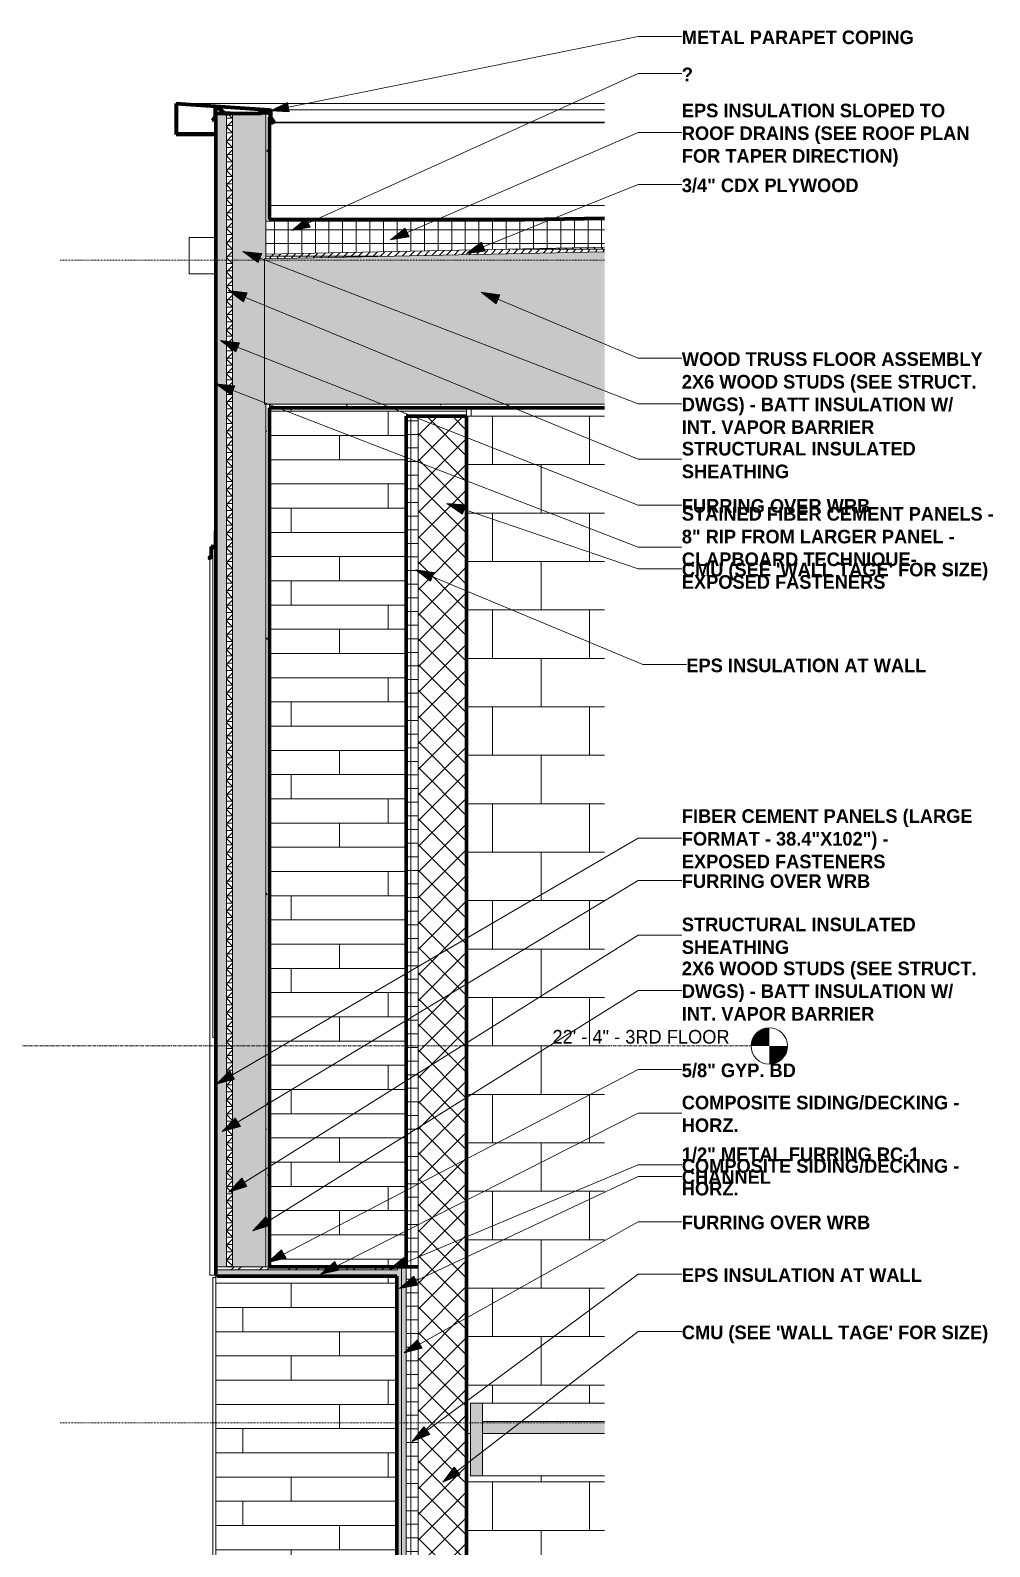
# Model space of a CAD drawing. Header units: inches. Extents: x -3960 to -3070, y -161 to 444.
# Drawn here: x -3385.5 to -3227.2, y 185.3 to 435.7 of the extents above; entities that cross this region are included whole.
import ezdxf

# ---------------------------------------------------------------- set-up
doc = ezdxf.new("R2010")
doc.units = ezdxf.units.IN
doc.header["$MEASUREMENT"] = 0
doc.linetypes.add('Aligning Line 1_8_', pattern=[0.25, 0.125, -0.125])
doc.linetypes.add('Grid Line 1_2_', pattern=[0.875, 0.5, -0.125, 0.125, -0.125])
for name, color, linetype, lineweight in [('0-6', 130, 'Continuous', 5), ('A-CLNG', 13, 'Continuous', 18), ('A-CLNG-1', 243, 'Continuous', 18), ('A-CLNG-2', 13, 'Continuous', 70), ('A-CLNG-PATT-1', 13, 'Continuous', 9), ('A-FLOR-LEVL', 51, 'Continuous', 9), ('A-FLOR-LEVL-1', 51, 'Grid Line 1_2_', 9), ('A-GENM-1', 135, 'Continuous', 9), ('A-GLAZ-1', 55, 'Continuous', 18), ('A-GLAZ-CWMG-1', 135, 'Continuous', 9), ('A-ROOF', 132, 'Continuous', 18), ('A-ROOF-1', 252, 'Continuous', 18), ('A-ROOF-2', 31, 'Continuous', 5), ('A-ROOF-4', 132, 'Continuous', 70), ('A-ROOF-PATT-1', 132, 'Continuous', 9), ('A-WALL', 113, 'Continuous', 18), ('A-WALL-1', 55, 'Continuous', 18), ('A-WALL-2', 254, 'Continuous', 5), ('A-WALL-3', 8, 'Continuous', 5), ('A-WALL-6', 243, 'Continuous', 18), ('A-WALL-7', 27, 'Continuous', 18), ('A-WALL-8', 113, 'Continuous', 70), ('A-WALL-PATT-1', 135, 'Continuous', 9), ('A-WALL-PATT-2', 111, 'Continuous', 9), ('G-ANNO-SYMB', 111, 'Aligning Line 1_8_', 9), ('G-ANNO-TEXT', 231, 'Continuous', 9), ('S-STRS-1', 8, 'Continuous', 5), ('S-STRS-2', 250, 'Continuous', 9)]:
    doc.layers.add(name, color=color, linetype=linetype, lineweight=lineweight)
doc.styles.add('Century Gothic', font='ufonts.com_century-gothic.ttf', dxfattribs={"height": 2.25})
doc.styles.add('Century Gothic_B', font='GOTHICB.TTF', dxfattribs={"height": 2.25})
pattern_1 = [(0, (-2370.9469, 72), (0, 1.2), []), (315, (-2370.94685, 72), (1.1992531, 0), [1.696, -1.696]), (45, (-2370.94685, 72), (1.1992531, 0), [1.696, -1.696])]
pattern_2 = [(161.57, (-2370.82685, 72.12), (-0.960383694, -0.00039918), [0, -6.83, 0.758, 0]), (18.43, (-2371.06685, 72.12), (-0.960383694, 0.00039918), [0, -6.83, 0.758, 0]), (108.43, (-2370.82685, 72.12), (0.47951018, -2.4005264), [2.276, -5.312]), (71.57, (-2371.06685, 72.12), (0.47951018, 2.4005264), [2.276, -5.312])]
pattern_3 = [(0, (-2370.9469, 72), (7.68, 1.92), [0.317, -5.443, 0.317, -5.443, -30.72]), (0, (-2370.9469, 72), (7.68, 1.92), [-11.52, 0.317, -11.203, 0.317, -5.443, -13.44]), (0, (-2370.9469, 72), (7.68, 1.92), [-28.8, 0.317, -3.523, 0.317, -9.283]), (120, (-2368.0669, 72.96), (-5.5027688, 5.691075), [0.317, -5.443, 0.317, -5.443, -30.72]), (120, (-2368.0669, 72.96), (-5.5027688, 5.691075), [-11.52, 0.317, -11.203, 0.317, -5.443, -13.44]), (120, (-2368.0669, 72.96), (-5.5027688, 5.691075), [-28.8, 0.317, -3.523, 0.317, -9.283]), (240, (-2367.1069, 76.8), (-2.1772312, -7.611075), [0.317, -5.443, 0.317, -5.443, -30.72]), (240, (-2367.1069, 76.8), (-2.1772312, -7.611075), [-11.52, 0.317, -11.203, 0.317, -5.443, -13.44]), (240, (-2367.1069, 76.8), (-2.1772312, -7.611075), [-28.8, 0.317, -3.523, 0.317, -9.283])]
pattern_4 = [(0, (-3350.441, 136.8), (0, 4), []), (90, (-3350.441, 136.8), (-8, 8), [4, -28]), (90, (-3334.441, 140.8), (-8, 8), [4, -28])]
pattern_5 = [(0, (-2370.9469, 72), (0, 2.25), []), (90, (-2370.9469, 72), (-2.25, 1e-16), [])]

# ---------------------------------------------------------------- blocks, each defined once
blk = doc.blocks.new('CTR - 1st Phase - Common Walls_rvt-4-WALL SECTION')
at = {"layer": 'A-WALL-1'}
blk.add_line((-12076.46, 373.37), (-12076.46, 372), dxfattribs=at)
blk = doc.blocks.new('CTR - 1st Phase -Stairs _ Elevators_rvt-4-WALL SECTION')
at = {"layer": 'A-WALL-PATT-1'}
h = blk.add_hatch(dxfattribs=at)
h.set_pattern_fill('FP_45', color=256, style=0, pattern_type=2)
h.set_pattern_definition([(0, (-12077.189, -180), (0, 8), []), (90, (-12077.189, -180), (-8, 8), [8, -8])])
h.paths.add_polyline_path([(-12054.41, -138.01), (-12054.41, -138), (-12067.18, -138.01)], flags=0)
h.paths.add_polyline_path([(-12077.19, -128), (-12054.41, -128), (-12054.41, -77), (-12076.46, -77), (-12076.46, -65), (-12054.41, -65), (-12054.41, 59.57), (-12076.56, 59.57), (-12076.56, 71.57), (-12054.41, 71.57), (-12054.41, 197), (-12076.56, 197), (-12076.56, 209), (-12054.41, 209), (-12054.41, 372), (-12077.19, 372), (-12077.19, -82.44)], flags=0)
at = {"layer": 'S-STRS-1'}
for points in [[(-12076.56, 197), (-12074.56, 197), (-12074.56, 209), (-12076.56, 209), (-12076.56, 204)], [(-12054.41, 204), (-12054.41, 206), (-12074.56, 206), (-12074.56, 204)]]:
    blk.add_hatch(color=256, dxfattribs=at).paths.add_polyline_path(points, flags=0)
at = {"layer": 'A-WALL-1'}
blk.add_line((-12054.41, 372), (-12077.19, 372), dxfattribs=at)
at = {"layer": 'S-STRS-2'}
for p, q in [((-12074.56, 209), (-12076.56, 209)), ((-12076.56, 209), (-12076.56, 197)), ((-12074.56, 209), (-12054.41, 209)), ((-12074.56, 197), (-12074.56, 209)), ((-12054.41, 206), (-12074.56, 206)), ((-12074.56, 206), (-12074.56, 204)), ((-12074.56, 204), (-12054.41, 204)), ((-12076.56, 197), (-12074.56, 197)), ((-12074.56, 197), (-12054.41, 197))]:
    blk.add_line(p, q, dxfattribs=at)
blk = doc.blocks.new('Basic Wall _ EXT - FIBER CEMENT - LARGE - ___-2162455-WALL SECTION')
at = {"layer": 'A-WALL-7'}
blk.add_hatch(color=256, dxfattribs=at).paths.add_polyline_path([(-12119.55, 348.51), (-12119.47, 348.56), (-12119.2, 348.88), (-12119.23, 348.9), (-12119.52, 348.55), (-12119.56, 348.54), (-12119.62, 348.57), (-12119.63, 348.59), (-12119.64, 348.62), (-12119.63, 348.66), (-12119.34, 349.02), (-12119.34, 350.44), (-12118.59, 350.5), (-12118.59, 353), (-12118.62, 353), (-12118.62, 350.53), (-12119.37, 350.46), (-12119.37, 349.02), (-12119.66, 348.66), (-12119.67, 348.61), (-12119.62, 348.53), (-12119.59, 348.52), (-12119.55, 348.51)], flags=0)
at = {"layer": 'A-WALL-1'}
for centre, start, end in [((-12119.58, 348.62), 140, 230), ((-12119.56, 348.6), 230, 320)]:
    blk.add_arc(centre, 0.0937, start, end, dxfattribs=at)
at = {"layer": 'A-WALL-8'}
for p, q in [((-12118.59, 353), (-12118.62, 353)), ((-12118.62, 353), (-12118.62, 350.53)), ((-12118.59, 350.5), (-12118.59, 353)), ((-12119.37, 349.02), (-12119.65, 348.68)), ((-12119.64, 348.55), (-12119.62, 348.53)), ((-12119.63, 348.66), (-12119.34, 349.01)), ((-12119.6, 348.55), (-12119.62, 348.57)), ((-12119.23, 348.9), (-12119.51, 348.56)), ((-12119.48, 348.54), (-12119.2, 348.88)), ((-12118.62, 350.53), (-12119.37, 350.46)), ((-12119.37, 350.46), (-12119.37, 349.02)), ((-12119.34, 350.44), (-12118.59, 350.5)), ((-12119.34, 349.01), (-12119.34, 350.44)), ((-12119.2, 348.88), (-12119.23, 348.9))]:
    blk.add_line(p, q, dxfattribs=at)
for centre, radius, start, end in [((-12119.58, 348.62), 0.0937, 140, 230), ((-12119.58, 348.62), 0.0625, 140, 230), ((-12119.56, 348.6), 0.0937, 230, 320), ((-12119.56, 348.6), 0.0625, 230, 320)]:
    blk.add_arc(centre, radius, start, end, dxfattribs=at)
blk = doc.blocks.new('Basic Wall _ EXT - FIBER CEMENT - SMALL - ___-2145929-WALL SECTION')
at = {"layer": 'A-WALL-7'}
h = blk.add_hatch(color=256, dxfattribs=at)
h.paths.add_polyline_path([(-12118.59, 418.54), (-12118.59, 418.62), (-12125.07, 418.62), (-12125.07, 423.58), (-12109.71, 422.52), (-12109.61, 422.47), (-12109.57, 422.35), (-12109.56, 421.39), (-12109.56, 421.34), (-12109.52, 421.26), (-12109.1, 420.59), (-12109.24, 420.51), (-12109.32, 420.5), (-12109.38, 420.51), (-12109.65, 420.64), (-12109.68, 420.57), (-12109.38, 420.43), (-12109.28, 420.42), (-12109.17, 420.45), (-12108.98, 420.57), (-12109.48, 421.37), (-12109.49, 421.44), (-12109.5, 422.37), (-12109.56, 422.52), (-12109.71, 422.6), (-12125.15, 423.66), (-12125.15, 418.54), (-12121.9, 418.54)], flags=0)
h.paths.add_polyline_path([(-12109.28, 420.59), (-12109.22, 420.63), (-12109.63, 421.33), (-12109.64, 421.39), (-12109.65, 421.85), (-12109.71, 422.01), (-12109.89, 422.08), (-12111.06, 422.07), (-12111.06, 422), (-12109.71, 422), (-12109.71, 421.3), (-12109.67, 421.22), (-12109.31, 420.63)], flags=0)
h.paths.add_polyline_path([(-12119.05, 420.79), (-12118.62, 421.52), (-12118.6, 421.57), (-12118.59, 421.7), (-12118.59, 422.87), (-12118.49, 423.02), (-12118.3, 422.98), (-12117.15, 422.01), (-12117.14, 422), (-12116.17, 422), (-12116.17, 422.04), (-12117.05, 422.05), (-12117.11, 422.07), (-12117.15, 422.1), (-12118.26, 423.05), (-12118.41, 423.11), (-12118.53, 423.09), (-12118.63, 423), (-12118.67, 422.86), (-12118.68, 421.56), (-12118.74, 421.45), (-12119.12, 420.84), (-12119.09, 420.82)], flags=0)
h.paths.add_polyline_path([(-12110.19, 422.16), (-12110.19, 422.23), (-12111.26, 422.23), (-12111.26, 422.37), (-12109.84, 422.39), (-12109.79, 422.24), (-12109.72, 422.27), (-12109.78, 422.47), (-12111.34, 422.44), (-12111.34, 422.16), (-12110.65, 422.16)], flags=0)
at = {"layer": 'A-WALL-1'}
for p, q in [((-12118.59, 421.63), (-12118.59, 422)), ((-12111.06, 422), (-12110.34, 422)), ((-12110.34, 422), (-12109.89, 422)), ((-12109.72, 421.83), (-12109.72, 421.39)), ((-12118.59, 418.54), (-12118.59, 418.62))]:
    blk.add_line(p, q, dxfattribs=at)
at = {"layer": 'A-WALL-8'}
for p, q in [((-12109.71, 422.6), (-12125.15, 423.66)), ((-12125.15, 423.66), (-12125.15, 418.54)), ((-12125.07, 418.62), (-12125.07, 423.58)), ((-12125.07, 423.58), (-12109.72, 422.52)), ((-12118.71, 421.5), (-12119.12, 420.84)), ((-12119.12, 420.84), (-12119.05, 420.79)), ((-12119.05, 420.79), (-12118.64, 421.45)), ((-12118.67, 422.86), (-12118.67, 421.63)), ((-12118.59, 422), (-12118.59, 422.86)), ((-12118.31, 422.99), (-12117.21, 422.04)), ((-12117.15, 422.1), (-12118.26, 423.05)), ((-12116.17, 422.04), (-12116.99, 422.04)), ((-12116.99, 421.96), (-12116.17, 421.96)), ((-12116.17, 421.96), (-12116.17, 422.04)), ((-12109.78, 422.47), (-12111.34, 422.44)), ((-12111.34, 422.44), (-12111.34, 422.16)), ((-12111.34, 422.16), (-12110.19, 422.16)), ((-12111.26, 422.37), (-12109.84, 422.39)), ((-12111.26, 422.23), (-12111.26, 422.37)), ((-12110.19, 422.23), (-12111.26, 422.23)), ((-12109.89, 422.08), (-12111.06, 422.08)), ((-12111.06, 422.08), (-12111.06, 422)), ((-12110.19, 422.16), (-12110.19, 422.23)), ((-12109.84, 422.39), (-12109.79, 422.24)), ((-12109.79, 422.24), (-12109.72, 422.27)), ((-12109.72, 422.27), (-12109.78, 422.47)), ((-12109.67, 421.22), (-12109.28, 420.59)), ((-12109.64, 421.39), (-12109.64, 421.83)), ((-12109.22, 420.63), (-12109.6, 421.26)), ((-12109.57, 422.35), (-12109.57, 421.44)), ((-12109.52, 421.26), (-12109.09, 420.6)), ((-12109.49, 421.44), (-12109.49, 422.35)), ((-12108.98, 420.57), (-12109.45, 421.3)), ((-12125.15, 418.54), (-12118.59, 418.54)), ((-12118.59, 418.62), (-12125.07, 418.62)), ((-12109.65, 420.64), (-12109.68, 420.57)), ((-12109.68, 420.57), (-12109.41, 420.44)), ((-12109.38, 420.51), (-12109.65, 420.64)), ((-12109.28, 420.59), (-12109.22, 420.63)), ((-12109.09, 420.6), (-12109.21, 420.52)), ((-12109.17, 420.45), (-12108.98, 420.57))]:
    blk.add_line(p, q, dxfattribs=at)
for centre, radius, start, end in [((-12118.92, 421.63), 0.25, 328.2381, 0), ((-12118.42, 422.86), 0.25, 49.2771, 180), ((-12118.92, 421.63), 0.329, 328.2381, 0), ((-12118.42, 422.86), 0.171, 49.2771, 180), ((-12116.99, 422.29), 0.329, 229.2771, 270), ((-12116.99, 422.29), 0.25, 229.2771, 270), ((-12109.89, 421.83), 0.25, 0, 90), ((-12109.89, 421.83), 0.171, 0, 90), ((-12109.74, 422.35), 0.171, 0, 82.4457), ((-12109.39, 421.39), 0.329, 180, 211.4324), ((-12109.74, 422.35), 0.25, 0, 83.0705), ((-12109.39, 421.39), 0.25, 180, 211.4324), ((-12109.24, 421.44), 0.329, 180, 212.826), ((-12109.24, 421.44), 0.25, 180, 212.826), ((-12109.3, 420.67), 0.25, 244.1745, 302.0105), ((-12109.3, 420.67), 0.171, 244.1745, 302.0105)]:
    blk.add_arc(centre, radius, start, end, dxfattribs=at)
blk = doc.blocks.new('Basic Wall _ EXT - FIBER CEMENT - SMALL - ___-2145930-WALL SECTION')
at = {"layer": 'A-WALL-1'}
for p, q in [((-12054.41, 423.66), (-12125.15, 423.66)), ((-12118.59, 420.79), (-12119.05, 420.79)), ((-12118.27, 423.11), (-12118.42, 423.11)), ((-12117.21, 422.04), (-12117.15, 422)), ((-12111.06, 422.04), (-12116.17, 422.04)), ((-12109.83, 422.37), (-12111.26, 422.37)), ((-12110.19, 422.23), (-12109.57, 422.23)), ((-12109.57, 422.16), (-12110.19, 422.16)), ((-12109.57, 422.08), (-12109.89, 422.08)), ((-12109.57, 422.24), (-12109.79, 422.24)), ((-12109.61, 422.47), (-12109.78, 422.47)), ((-12109.57, 422.27), (-12109.72, 422.27)), ((-12054.41, 422.6), (-12109.71, 422.6)), ((-12109.32, 420.64), (-12109.65, 420.64)), ((-12109.3, 420.42), (-12054.41, 420.42)), ((-12109.1, 420.59), (-12109.28, 420.59)), ((-12109.11, 420.63), (-12109.22, 420.63)), ((-12054.41, 420.57), (-12108.98, 420.57))]:
    blk.add_line(p, q, dxfattribs=at)
at = {"layer": 'A-WALL-1', "flags": 128}
for points in [[(-12118.53, 423.09), (-12118.55, 423.07), (-12118.6, 423.03), (-12118.64, 422.98), (-12118.66, 422.92), (-12118.67, 422.86)], [(-12118.64, 421.45), (-12118.62, 421.51), (-12118.6, 421.57), (-12118.59, 421.63)], [(-12118.26, 423.05), (-12118.31, 423.09), (-12118.37, 423.11), (-12118.43, 423.11), (-12118.5, 423.1), (-12118.52, 423.09)], [(-12109.64, 421.83), (-12109.65, 421.89), (-12109.67, 421.95), (-12109.71, 422.01), (-12109.76, 422.05), (-12109.82, 422.07), (-12109.89, 422.08)], [(-12109.49, 422.35), (-12109.5, 422.41), (-12109.52, 422.47), (-12109.56, 422.52), (-12109.6, 422.56), (-12109.65, 422.59), (-12109.71, 422.6)], [(-12109.71, 421.33), (-12109.7, 421.28), (-12109.67, 421.22)], [(-12109.57, 421.44), (-12109.57, 421.38), (-12109.55, 421.32), (-12109.52, 421.26)], [(-12109.41, 420.44), (-12109.35, 420.42), (-12109.29, 420.42), (-12109.23, 420.43), (-12109.17, 420.45)]]:
    blk.add_lwpolyline(points, dxfattribs=at)
blk = doc.blocks.new('Rectangular Mullion - Profile_Polycarbonate_right-1741241-WALL SECTION')
at = {"layer": 'A-GLAZ-CWMG-1'}
for p, q in [((-12119.59, 350.12), (-12119.37, 350.12)), ((-12119.59, 350.12), (-12119.59, 348.76)), ((-12119.59, 348.71), (-12119.59, 348.55)), ((-12119.59, 348.51), (-12119.59, 230.12)), ((-12119.34, 350.12), (-12119.09, 350.12)), ((-12118.59, 230.12), (-12119.59, 230.12))]:
    blk.add_line(p, q, dxfattribs=at)
blk = doc.blocks.new('_THE_ WINDOW _ DOOR - Window - 3rd Floor-2113392-WALL SECTION')
at = {"layer": 'A-GLAZ-1'}
for p, q in [((-12119.09, 269.37), (-12119.09, 350.12)), ((-12118.59, 350.12), (-12119.09, 350.12)), ((-12119.09, 269.37), (-12118.59, 269.37))]:
    blk.add_line(p, q, dxfattribs=at)
blk = doc.blocks.new('_THE_ WINDOW _ DOOR - Window - 2nd Floor-2113388-WALL SECTION')
at = {"layer": 'A-GLAZ-1'}
for p, q in [((-12119.09, 149), (-12119.09, 229.75)), ((-12118.59, 229.75), (-12119.09, 229.75)), ((-12119.09, 149), (-12118.59, 149))]:
    blk.add_line(p, q, dxfattribs=at)
blk = doc.blocks.new('Family1 - SCUPPER-2150811-WALL SECTION')
at = {"layer": 'A-GENM-1'}
for p, q in [((-12122.96, 395.5), (-12122.96, 401.5)), ((-12118.59, 401.5), (-12122.96, 401.5)), ((-12118.59, 395.5), (-12122.96, 395.5))]:
    blk.add_line(p, q, dxfattribs=at)
blk = doc.blocks.new('Level - Level Head - Circle-50818-WALL SECTION')
at = {"layer": 'A-FLOR-LEVL'}
h = blk.add_hatch(color=256, dxfattribs=at)
edge = h.paths.add_edge_path(flags=0)
edge.add_line((-12027.24, 0), (-12030.24, 0))
edge.add_arc((-12027.24, 0), 3, 90, 180, ccw=False)
edge.add_line((-12027.24, 3), (-12027.24, 0))
h = blk.add_hatch(color=256, dxfattribs=at)
edge = h.paths.add_edge_path(flags=0)
edge.add_line((-12027.24, -3), (-12027.24, 0))
edge.add_line((-12027.24, 0), (-12024.24, 0))
edge.add_arc((-12027.24, 0), 3, 270, 360, ccw=False)
blk.add_circle((-12027.24, 0), 3, dxfattribs=at)

msp = doc.modelspace()

# ---------------------------------------------------------------- hatches: boundary and pattern name
at = {"layer": 'A-CLNG-1'}
msp.add_hatch(color=256, dxfattribs=at).paths.add_polyline_path([(-3354.62, 230), (-3324.88, 230), (-3324.88, 231), (-3354.63, 231), (-3354.63, 230)], flags=0)
at = {"layer": 'A-CLNG-PATT-1'}
h = msp.add_hatch(dxfattribs=at)
h.set_pattern_fill('FP_41', color=256, style=0, pattern_type=2)
h.set_pattern_definition([(45, (-2370.947, 72), (-2.375879, 2.375879), []), (45, (-2370.947, 75.6), (-2.375879, 2.375879), [])])
h.paths.add_polyline_path([(-3324.88, 231), (-3324.88, 231.5), (-3354.63, 231.5), (-3354.63, 231), (-3324.98, 231)], flags=0)
at = {"layer": 'A-ROOF-1'}
msp.add_hatch(color=256, dxfattribs=at).paths.add_polyline_path([(-3313.2, 404.23), (-3303.94, 404.23), (-3290.7, 404.45), (-3290.7, 404.7), (-3303.94, 404.48), (-3346, 404.48), (-3346, 404.23), (-3318.97, 404.23)], flags=0)
at = {"layer": 'A-ROOF-2'}
msp.add_hatch(color=256, dxfattribs=at).paths.add_polyline_path([(-3346.81, 374), (-3290.7, 374), (-3290.7, 399.17), (-3346.82, 398), (-3346.82, 374)], flags=0)
at = {"layer": 'A-ROOF-PATT-1'}
h = msp.add_hatch(dxfattribs=at)
h.set_pattern_fill('FP_43', color=256, style=0, pattern_type=2)
h.set_pattern_definition(pattern_5)
h.paths.add_polyline_path([(-3313.2, 402.52), (-3290.7, 402.52), (-3290.7, 404.45), (-3303.94, 404.23), (-3346.63, 404.23), (-3346.63, 402.52), (-3335.69, 402.52)], flags=0)
h = msp.add_hatch(dxfattribs=at)
h.set_pattern_fill('FP_43', color=256, style=0, pattern_type=2)
h.set_pattern_definition(pattern_5)
h.paths.add_polyline_path([(-3346.63, 398.75), (-3290.7, 399.92), (-3290.7, 402.52), (-3346.63, 402.52)], flags=0)
h = msp.add_hatch(dxfattribs=at)
h.set_pattern_fill('FP_34', color=256, style=0, pattern_type=2)
h.set_pattern_definition(pattern_1)
h.paths.add_polyline_path([(-3346.63, 398), (-3290.7, 399.17), (-3290.7, 399.92), (-3346.63, 398.75)], flags=0)
h = msp.add_hatch(dxfattribs=at)
h.set_pattern_fill('FP_36', color=256, style=0, pattern_type=2)
h.set_pattern_definition(pattern_3)
h.paths.add_polyline_path([(-3290.7, 373.37), (-3290.7, 374), (-3346, 374), (-3346, 373.37), (-3312.75, 373.37)], flags=0)
at = {"layer": 'A-WALL-2'}
msp.add_hatch(color=256, dxfattribs=at).paths.add_polyline_path([(-3354.88, 230.12), (-3354.63, 230.12), (-3354.63, 350.5), (-3354.88, 350.5), (-3354.88, 230.32)], flags=0)
at = {"layer": 'A-WALL-3'}
for points in [[(-3354.63, 350.5), (-3354.63, 422), (-3354.88, 422), (-3354.88, 350.5)], [(-3354.63, 350.5), (-3353.13, 350.5), (-3353.13, 422), (-3354.63, 422), (-3354.63, 352.7)], [(-3353.13, 231.5), (-3353.13, 350.5), (-3354.63, 350.5), (-3354.63, 231.5)], [(-3324.23, -4), (-3323.48, -4), (-3323.48, 231.5), (-3324.23, 231.5), (-3324.23, -3.2)]]:
    msp.add_hatch(color=256, dxfattribs=at).paths.add_polyline_path(points, flags=0)
at = {"layer": 'A-WALL-6'}
msp.add_hatch(color=256, dxfattribs=at).paths.add_polyline_path([(-3324.98, -4), (-3324.23, -4), (-3324.23, 231.5), (-3324.88, 231.5), (-3324.88, 230), (-3324.98, 230), (-3324.98, -4)], flags=0)
at = {"layer": 'A-WALL-PATT-1'}
h = msp.add_hatch(dxfattribs=at)
h.set_pattern_fill('FP_37', color=256, style=0, pattern_type=2)
h.set_pattern_definition(pattern_4)
h.paths.add_polyline_path([(-3335.69, 109.75), (-3324.98, 109.75), (-3324.98, 230), (-3346, 230), (-3346, 109.75)], flags=0)
h.paths.add_polyline_path([(-3324.88, 231.5), (-3323.48, 231.5), (-3323.48, 372), (-3313.48, 372), (-3313.48, 373.25), (-3346, 373.25), (-3346, 231.5), (-3335.69, 231.5)], flags=0)
h = msp.add_hatch(dxfattribs=at)
h.set_pattern_fill('FP_37', color=256, style=0, pattern_type=2)
h.set_pattern_definition(pattern_4)
h.paths.add_polyline_path([(-3354.88, 109.75), (-3346, 109.75), (-3346, 230), (-3354.63, 230), (-3354.63, 230.12), (-3354.88, 230.12), (-3354.88, 135.13)], flags=0)
at = {"layer": 'A-WALL-PATT-2'}
h = msp.add_hatch(dxfattribs=at)
h.set_pattern_fill('FP_34', color=256, style=0, pattern_type=2)
h.set_pattern_definition(pattern_1)
h.paths.add_polyline_path([(-3352.13, 350.5), (-3352.13, 422), (-3353.13, 422), (-3353.13, 350.5), (-3352.56, 350.5)], flags=0)
h = msp.add_hatch(dxfattribs=at)
h.set_pattern_fill('FP_35', color=256, style=0, pattern_type=2)
h.set_pattern_definition(pattern_2)
h.paths.add_polyline_path([(-3346.63, 350.5), (-3346.63, 374), (-3346.82, 374), (-3346.82, 398), (-3346.63, 398), (-3346.63, 422), (-3352.13, 422), (-3352.13, 350.5), (-3346.94, 350.5)], flags=0)
h = msp.add_hatch(dxfattribs=at)
h.set_pattern_fill('FP_36', color=256, style=0, pattern_type=2)
h.set_pattern_definition(pattern_3)
h.paths.add_polyline_path([(-3346, 350.5), (-3346, 374), (-3346.63, 374), (-3346.63, 350.5)], flags=0)
h.paths.add_polyline_path([(-3346.62, 404.23), (-3346, 404.23), (-3346, 422), (-3346.63, 422), (-3346.63, 404.23)], flags=0)
h = msp.add_hatch(dxfattribs=at)
h.set_pattern_fill('FP_43', color=256, style=0, pattern_type=2)
h.set_pattern_definition(pattern_5)
h.paths.add_polyline_path([(-3321.48, 231.5), (-3321.48, 372), (-3323.48, 372), (-3323.48, 231.5)], flags=0)
h = msp.add_hatch(dxfattribs=at)
h.set_pattern_fill('FP_47', color=256, style=0, pattern_type=2)
h.set_pattern_definition([(45, (-2370.947, 72), (-2.12132, 2.12132), []), (135, (-2370.947, 72), (-2.12132, -2.12132), [])])
h.paths.add_polyline_path([(-3319.48, -4.25), (-3313.48, -4.25), (-3313.48, 372), (-3321.48, 372), (-3321.48, -4.25)], flags=0)
h = msp.add_hatch(dxfattribs=at)
h.set_pattern_fill('FP_34', color=256, style=0, pattern_type=2)
h.set_pattern_definition(pattern_1)
h.paths.add_polyline_path([(-3352.56, 231.5), (-3352.13, 231.5), (-3352.13, 350.5), (-3353.13, 350.5), (-3353.13, 231.5)], flags=0)
h = msp.add_hatch(dxfattribs=at)
h.set_pattern_fill('FP_35', color=256, style=0, pattern_type=2)
h.set_pattern_definition(pattern_2)
h.paths.add_polyline_path([(-3346.63, 231.5), (-3346.63, 350.5), (-3352.13, 350.5), (-3352.13, 231.5), (-3346.94, 231.5)], flags=0)
h = msp.add_hatch(dxfattribs=at)
h.set_pattern_fill('FP_36', color=256, style=0, pattern_type=2)
h.set_pattern_definition(pattern_3)
h.paths.add_polyline_path([(-3346, 231.5), (-3346, 350.5), (-3346.63, 350.5), (-3346.63, 231.5)], flags=0)
h = msp.add_hatch(dxfattribs=at)
h.set_pattern_fill('FP_43', color=256, style=0, pattern_type=2)
h.set_pattern_definition(pattern_5)
h.paths.add_polyline_path([(-3323.48, -4), (-3321.48, -4), (-3321.48, 231.5), (-3323.48, 231.5), (-3323.48, -3.01)], flags=0)
at = {"layer": 'G-ANNO-TEXT'}
for points in [[(-3345.85, 422.45), (-3342.75, 422.25), (-3343.06, 423.83)], [(-3342.35, 402.69), (-3339.28, 403.19), (-3339.95, 404.66)], [(-3326.04, 401.14), (-3322.96, 401.6), (-3323.6, 403.07)], [(-3313.51, 398.89), (-3310.43, 399.26), (-3311.03, 400.76)], [(-3350.39, 399.21), (-3347.88, 397.38), (-3347.3, 398.88)], [(-3352.76, 392.78), (-3350.3, 390.89), (-3349.68, 392.38)], [(-3311.07, 392.47), (-3308.61, 390.56), (-3307.99, 392.04)], [(-3354.08, 384.49), (-3351.58, 382.64), (-3350.99, 384.14)], [(-3354.85, 377.36), (-3352.34, 375.52), (-3351.76, 377.02)], [(-3316.73, 357.56), (-3314.15, 355.84), (-3313.63, 357.36)], [(-3321.89, 346.63), (-3319.44, 344.73), (-3318.82, 346.21)], [(-3354.76, 261.67), (-3351.77, 262.49), (-3352.58, 263.88)], [(-3353.81, 253.86), (-3350.82, 254.72), (-3351.66, 256.1)], [(-3352.7, 243.88), (-3349.73, 244.8), (-3350.59, 246.16)], [(-3348.75, 237.49), (-3345.78, 238.4), (-3346.63, 239.76)], [(-3346.3, 232.25), (-3343.27, 232.93), (-3344.01, 234.35)], [(-3326.22, 231.16), (-3323.15, 231.58), (-3323.77, 233.06)], [(-3337.54, 230.31), (-3334.5, 230.95), (-3335.23, 232.38)], [(-3324.57, 227.97), (-3321.51, 228.51), (-3322.2, 229.97)], [(-3323.8, 217.31), (-3320.79, 218.08), (-3321.58, 219.48)], [(-3322.45, 202.67), (-3319.56, 203.81), (-3320.52, 205.1)], [(-3317.4, 195.97), (-3314.53, 197.17), (-3315.52, 198.44)]]:
    msp.add_hatch(color=256, dxfattribs=at).paths.add_polyline_path(points, flags=0)

# ---------------------------------------------------------------- linework, layer by layer
at = {"layer": 'A-CLNG'}
for p, q in [((-3354.63, 231.5), (-3354.63, 230.12)), ((-3324.88, 231), (-3354.63, 231)), ((-3324.88, 231), (-3324.88, 231.5))]:
    msp.add_line(p, q, dxfattribs=at)
at = {"layer": 'A-CLNG-2'}
for p, q in [((-3324.88, 231.5), (-3346, 231.5)), ((-3354.63, 230.12), (-3354.63, 230)), ((-3354.63, 230), (-3324.98, 230))]:
    msp.add_line(p, q, dxfattribs=at)
at = {"layer": 'A-FLOR-LEVL-1'}
msp.add_line((-3404.86, 268), (-3266.52, 268), dxfattribs=at)
at = {"layer": 'A-ROOF'}
for p, q in [((-3346, 406.77), (-3290.7, 406.77)), ((-3346.63, 404.23), (-3346.63, 398)), ((-3303.94, 404.23), (-3346.63, 404.23)), ((-3290.7, 404.45), (-3303.94, 404.23)), ((-3290.7, 399.17), (-3346.82, 398)), ((-3290.7, 399.92), (-3346.63, 398.75)), ((-3346.82, 374), (-3290.7, 374))]:
    msp.add_line(p, q, dxfattribs=at)
at = {"layer": 'A-ROOF-4'}
for p, q in [((-3303.94, 404.48), (-3346, 404.48)), ((-3290.7, 404.7), (-3303.94, 404.48)), ((-3346, 373.37), (-3290.7, 373.37))]:
    msp.add_line(p, q, dxfattribs=at)
at = {"layer": 'A-WALL'}
for p, q in [((-3354.63, 422), (-3354.63, 231.5)), ((-3353.13, 422), (-3353.13, 231.5)), ((-3352.13, 422), (-3352.13, 231.5)), ((-3346.63, 422), (-3346.63, 404.23)), ((-3346, 404.23), (-3346, 404.48)), ((-3346.82, 374), (-3346.82, 398)), ((-3346.63, 374), (-3346.63, 231.5)), ((-3346, 373.37), (-3346, 374)), ((-3321.48, -4.25), (-3321.48, 372)), ((-3354.63, 350.5), (-3354.88, 350.5)), ((-3354.63, 231.5), (-3346, 231.5)), ((-3324.23, 231.5), (-3324.23, -4.25)), ((-3323.48, 231.5), (-3323.48, -4.25))]:
    msp.add_line(p, q, dxfattribs=at)
at = {"layer": 'A-WALL-1'}
for p, q in [((-3354.88, 422), (-3354.88, 421.63)), ((-3346.18, 422), (-3347.35, 422)), ((-3346, 421.39), (-3346, 421.83)), ((-3354.88, 418.62), (-3354.88, 418.54)), ((-3313.48, 373.25), (-3346, 373.25)), ((-3313.48, 372), (-3313.48, 373.25)), ((-3354.88, 109.75), (-3354.88, 230.12))]:
    msp.add_line(p, q, dxfattribs=at)
at = {"layer": 'A-WALL-8'}
for p, q in [((-3347.35, 422), (-3354.88, 422)), ((-3354.88, 421.63), (-3354.88, 418.62)), ((-3346, 422), (-3346.18, 422)), ((-3346, 421.83), (-3346, 422)), ((-3346, 404.48), (-3346, 421.39)), ((-3354.88, 418.54), (-3354.88, 230.12)), ((-3346, 231.5), (-3346, 373.37)), ((-3313.48, 372), (-3323.48, 372)), ((-3323.48, 372), (-3323.48, 231.5)), ((-3313.48, -4.25), (-3313.48, 372)), ((-3324.88, 231.5), (-3321.48, 231.5)), ((-3354.88, 230.12), (-3354.63, 230.12)), ((-3324.98, 230), (-3324.98, -4.25))]:
    msp.add_line(p, q, dxfattribs=at)
at = {"layer": 'G-ANNO-SYMB'}
for p, q in [((-3290.7, 397.76), (-3380.68, 397.76)), ((-3290.7, 205.76), (-3380.68, 205.76))]:
    msp.add_line(p, q, dxfattribs=at)
at = {"layer": 'G-ANNO-TEXT'}
for p, q in [((-3345.85, 422.45), (-3285.17, 434.69)), ((-3285.17, 434.69), (-3277.96, 434.69)), ((-3342.35, 402.69), (-3285.17, 428.57)), ((-3285.17, 428.57), (-3277.96, 428.57)), ((-3343.06, 423.83), (-3345.85, 422.45)), ((-3342.75, 422.25), (-3343.06, 423.83)), ((-3345.85, 422.45), (-3342.75, 422.25)), ((-3326.04, 401.14), (-3285.17, 418.86)), ((-3285.17, 418.86), (-3277.96, 418.86)), ((-3313.51, 398.89), (-3285.17, 410.25)), ((-3285.17, 410.25), (-3277.96, 410.25)), ((-3339.95, 404.66), (-3342.35, 402.69)), ((-3342.35, 402.69), (-3339.28, 403.19)), ((-3339.28, 403.19), (-3339.95, 404.66)), ((-3323.6, 403.07), (-3326.04, 401.14)), ((-3326.04, 401.14), (-3322.96, 401.6)), ((-3322.96, 401.6), (-3323.6, 403.07)), ((-3311.03, 400.76), (-3313.51, 398.89)), ((-3310.43, 399.26), (-3311.03, 400.76)), ((-3350.39, 399.21), (-3347.88, 397.38)), ((-3347.3, 398.88), (-3350.39, 399.21)), ((-3350.39, 399.21), (-3285.17, 374.06)), ((-3347.88, 397.38), (-3347.3, 398.88)), ((-3313.51, 398.89), (-3310.43, 399.26)), ((-3352.76, 392.78), (-3350.3, 390.89)), ((-3349.68, 392.38), (-3352.76, 392.78)), ((-3352.76, 392.78), (-3285.17, 364.89)), ((-3350.3, 390.89), (-3349.68, 392.38)), ((-3311.07, 392.47), (-3308.61, 390.56)), ((-3307.99, 392.04), (-3311.07, 392.47)), ((-3311.07, 392.47), (-3285.17, 381.56)), ((-3308.61, 390.56), (-3307.99, 392.04)), ((-3354.08, 384.49), (-3351.58, 382.64)), ((-3350.99, 384.14), (-3354.08, 384.49)), ((-3354.08, 384.49), (-3285.17, 357.32)), ((-3351.58, 382.64), (-3350.99, 384.14)), ((-3285.17, 381.56), (-3277.96, 381.56)), ((-3354.85, 377.36), (-3352.34, 375.52)), ((-3351.76, 377.02), (-3354.85, 377.36)), ((-3354.85, 377.36), (-3285.17, 350.37)), ((-3352.34, 375.52), (-3351.76, 377.02)), ((-3285.17, 374.06), (-3277.96, 374.06)), ((-3285.17, 364.89), (-3277.96, 364.89)), ((-3316.73, 357.56), (-3314.15, 355.84)), ((-3313.63, 357.36), (-3316.73, 357.56)), ((-3316.73, 357.56), (-3285.17, 346.8)), ((-3314.15, 355.84), (-3313.63, 357.36)), ((-3285.17, 357.32), (-3277.96, 357.32)), ((-3285.17, 350.37), (-3277.96, 350.37)), ((-3321.89, 346.63), (-3319.44, 344.73)), ((-3318.82, 346.21), (-3321.89, 346.63)), ((-3321.89, 346.63), (-3284.42, 330.97)), ((-3319.44, 344.73), (-3318.82, 346.21)), ((-3285.17, 346.8), (-3277.96, 346.8)), ((-3284.42, 330.97), (-3277.21, 330.97)), ((-3354.76, 261.67), (-3285.17, 302.33)), ((-3285.17, 302.33), (-3277.96, 302.33)), ((-3353.81, 253.86), (-3285.17, 295.34)), ((-3285.17, 295.34), (-3277.96, 295.34)), ((-3352.7, 243.88), (-3285.17, 286.31)), ((-3285.17, 286.31), (-3277.96, 286.31)), ((-3348.75, 237.49), (-3285.17, 277.18)), ((-3285.17, 277.18), (-3277.96, 277.18)), ((-3352.58, 263.88), (-3354.76, 261.67)), ((-3351.77, 262.49), (-3352.58, 263.88)), ((-3346.3, 232.25), (-3285.17, 264.1)), ((-3285.17, 264.1), (-3277.96, 264.1)), ((-3354.76, 261.67), (-3351.77, 262.49)), ((-3351.66, 256.1), (-3353.81, 253.86)), ((-3350.82, 254.72), (-3351.66, 256.1)), ((-3337.54, 230.31), (-3285.17, 256.9)), ((-3285.17, 256.9), (-3277.96, 256.9)), ((-3353.81, 253.86), (-3350.82, 254.72)), ((-3326.22, 231.16), (-3285.17, 248.35)), ((-3285.17, 248.35), (-3277.96, 248.35)), ((-3350.59, 246.16), (-3352.7, 243.88)), ((-3349.73, 244.8), (-3350.59, 246.16)), ((-3324.57, 227.97), (-3285.17, 246.44)), ((-3285.17, 246.44), (-3277.96, 246.44)), ((-3352.7, 243.88), (-3349.73, 244.8)), ((-3346.63, 239.76), (-3348.75, 237.49)), ((-3348.75, 237.49), (-3345.78, 238.4)), ((-3345.78, 238.4), (-3346.63, 239.76)), ((-3323.8, 217.31), (-3285.17, 238.98)), ((-3285.17, 238.98), (-3277.96, 238.98)), ((-3344.01, 234.35), (-3346.3, 232.25)), ((-3346.3, 232.25), (-3343.27, 232.93)), ((-3343.27, 232.93), (-3344.01, 234.35)), ((-3323.77, 233.06), (-3326.22, 231.16)), ((-3323.15, 231.58), (-3323.77, 233.06)), ((-3335.23, 232.38), (-3337.54, 230.31)), ((-3337.54, 230.31), (-3334.5, 230.95)), ((-3334.5, 230.95), (-3335.23, 232.38)), ((-3326.22, 231.16), (-3323.15, 231.58)), ((-3322.2, 229.97), (-3324.57, 227.97)), ((-3324.57, 227.97), (-3321.51, 228.51)), ((-3322.45, 202.67), (-3285.17, 230.29)), ((-3321.51, 228.51), (-3322.2, 229.97)), ((-3285.17, 230.29), (-3277.96, 230.29)), ((-3317.4, 195.97), (-3285.17, 220.82)), ((-3285.17, 220.82), (-3277.96, 220.82)), ((-3321.58, 219.48), (-3323.8, 217.31)), ((-3323.8, 217.31), (-3320.79, 218.08)), ((-3320.79, 218.08), (-3321.58, 219.48)), ((-3320.52, 205.1), (-3322.45, 202.67)), ((-3322.45, 202.67), (-3319.56, 203.81)), ((-3319.56, 203.81), (-3320.52, 205.1)), ((-3315.52, 198.44), (-3317.4, 195.97)), ((-3314.53, 197.17), (-3315.52, 198.44)), ((-3317.4, 195.97), (-3314.53, 197.17))]:
    msp.add_line(p, q, dxfattribs=at)

# ---------------------------------------------------------------- block references
at = {"layer": '0-6'}
for name in ['CTR - 1st Phase - Common Walls_rvt-4-WALL SECTION', 'CTR - 1st Phase -Stairs _ Elevators_rvt-4-WALL SECTION']:
    msp.add_blockref(name, (8763.71, 0), dxfattribs=at)
at = {"layer": 'A-FLOR-LEVL'}
msp.add_blockref('Level - Level Head - Circle-50818-WALL SECTION', (8763.71, 268), dxfattribs=at)
at = {"layer": 'A-GENM-1'}
msp.add_blockref('Family1 - SCUPPER-2150811-WALL SECTION', (8763.71, 0), dxfattribs=at)
at = {"layer": 'A-GLAZ-1'}
for name in ['_THE_ WINDOW _ DOOR - Window - 3rd Floor-2113392-WALL SECTION', '_THE_ WINDOW _ DOOR - Window - 2nd Floor-2113388-WALL SECTION']:
    msp.add_blockref(name, (8763.71, 0), dxfattribs=at)
at = {"layer": 'A-GLAZ-CWMG-1'}
msp.add_blockref('Rectangular Mullion - Profile_Polycarbonate_right-1741241-WALL SECTION', (8763.71, 0), dxfattribs=at)
at = {"layer": 'A-WALL-1'}
for name in ['Basic Wall _ EXT - FIBER CEMENT - SMALL - ___-2145929-WALL SECTION', 'Basic Wall _ EXT - FIBER CEMENT - SMALL - ___-2145930-WALL SECTION', 'Basic Wall _ EXT - FIBER CEMENT - LARGE - ___-2162455-WALL SECTION']:
    msp.add_blockref(name, (8763.71, 0), dxfattribs=at)

# ---------------------------------------------------------------- texts
at = {"layer": 'A-FLOR-LEVL', "insert": (-3299.31, 270.64), "char_height": 2.25, "width": 36.2842, "attachment_point": 1, "style": 'Century Gothic'}
msp.add_mtext('22\' - 4" - 3RD FLOOR', dxfattribs=at)
at = {"layer": 'G-ANNO-TEXT', "char_height": 2.25, "attachment_point": 1, "style": 'Century Gothic_B'}
for s, insert, width in [('METAL PARAPET COPING', (-3277.96, 435.69), 45.5257), ('\\fCentury Gothic|b1|i0|c0|p34|;?', (-3277.96, 429.57), 2.1967), ('EPS INSULATION SLOPED TO', (-3277.96, 423.61), 50.0707), ('ROOF DRAINS (SEE ROOF PLAN', (-3277.96, 419.86), 56.5095), ('FOR TAPER DIRECTION)', (-3277.96, 416.11), 41.814), ('3/4" CDX PLYWOOD', (-3277.96, 411.25), 37.0417), ('WOOD TRUSS FLOOR ASSEMBLY', (-3277.96, 382.56), 57.4942), ('2X6 WOOD STUDS (SEE STRUCT.', (-3277.96, 378.82), 56.5852), ('DWGS) - BATT INSULATION W/', (-3277.96, 375.07), 54.1612), ('INT. VAPOR BARRIER', (-3277.96, 371.32), 37.1175), ('STRUCTURAL INSULATED', (-3277.96, 367.76), 42.7987), ('SHEATHING', (-3277.96, 364.01), 21.0585), ('FURRING OVER WRB', (-3277.96, 358.32), 36.5115), ('STAINED FIBER CEMENT PANELS -', (-3277.96, 357), 59.3122), ('8" RIP FROM LARGER PANEL -', (-3277.96, 353.25), 52.8735), ('CLAPBOARD TECHNIQUE-', (-3277.96, 349.5), 46.8892), ("CMU (SEE 'WALL TAGE' FOR SIZE)", (-3277.96, 347.8), 58.9335), ('EXPOSED FASTENERS', (-3277.96, 345.75), 37.6477), ('EPS INSULATION AT WALL', (-3277.21, 331.97), 45.45), ('FIBER CEMENT PANELS (LARGE', (-3277.96, 307.09), 54.9945), ('FORMAT - 38.4"X102") -', (-3277.96, 303.34), 42.723), ('EXPOSED FASTENERS', (-3277.96, 299.59), 37.6477), ('FURRING OVER WRB', (-3277.96, 296.34), 36.5115), ('STRUCTURAL INSULATED', (-3277.96, 289.19), 42.7987), ('SHEATHING', (-3277.96, 285.44), 21.0585), ('2X6 WOOD STUDS (SEE STRUCT.', (-3277.96, 281.93), 56.5852), ('DWGS) - BATT INSULATION W/', (-3277.96, 278.18), 54.1612), ('INT. VAPOR BARRIER', (-3277.96, 274.43), 37.1175), ('5/8" GYP. BD', (-3277.96, 265.1), 23.5582), ('COMPOSITE SIDING/DECKING -', (-3277.96, 259.78), 57.873), ('HORZ.', (-3277.96, 256.03), 11.211), ('1/2" METAL FURRING RC-1', (-3277.96, 251.23), 47.4952), ('COMPOSITE SIDING/DECKING -', (-3277.96, 249.31), 57.873), ('CHANNEL', (-3277.96, 247.48), 18.0285), ('HORZ.', (-3277.96, 245.56), 11.211), ('FURRING OVER WRB', (-3277.96, 239.98), 36.5115), ('EPS INSULATION AT WALL', (-3277.96, 231.29), 45.45), ("CMU (SEE 'WALL TAGE' FOR SIZE)", (-3277.96, 221.82), 58.9335)]:
    msp.add_mtext(s, dxfattribs=dict(at, insert=insert, width=width))

doc.saveas('drawing.dxf')
